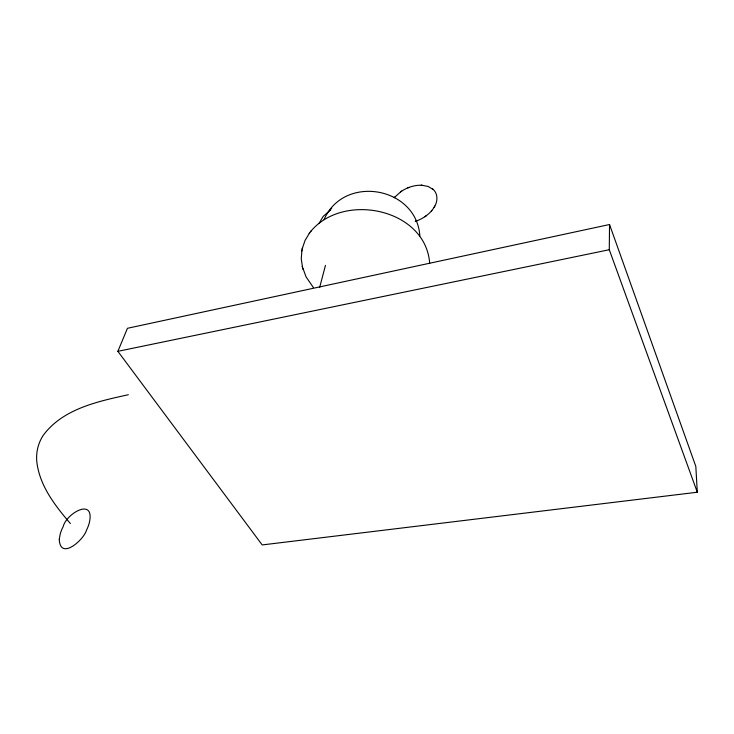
<?xml version="1.0" encoding="UTF-8"?>
<svg xmlns="http://www.w3.org/2000/svg" width="734" height="734" viewBox="0 0 734 734"><rect width="100%" height="100%" fill="white"/><g stroke="black" fill="none" stroke-linecap="round" stroke-linejoin="round"><path stroke-width="1.1" d="M697.3 492.23L609.284 249.725L609.532 224.521L127.45 328.291L117.871 351.329L262.203 544.931L697.3 492.23L695.823 466.42L609.532 224.521M301.968 250L301.252 258.689L302.491 267.323M302.224 248.771L305.069 240.385L309.785 232.641M301.766 250.982L302.426 247.789M319.657 287.453L325.456 265.359M319.024 223.42L323.235 216.347L330.695 209.841M324.089 219.549C343.696 174.05 416.554 186.519 419.866 235.926M434.565 206.548C437.95 201.153 438.024 193.06 432.592 188.941M415.196 221.384C422.958 218.879 430.216 213.943 434.409 206.832M434.133 207.318L434.849 206.061M310.666 231.522C343.338 191.629 425.821 208.612 429.674 263.35M309.17 233.43L311.271 230.742M329.529 210.676L330.502 209.493M330.74 209.199L331.704 208.034M394.158 197.73L401.012 191.556M394.351 197.501L394.736 197.042M431.436 210.961L431.849 210.502M424.903 216.704L425.426 216.337M425.628 216.191L426.17 215.814M401.168 191.455C407.15 187.445 414.343 184.986 421.591 185.234M400.452 191.932L401.7 191.088M407.829 187.876L408.976 187.418M415.802 221.182L416.921 220.787M128.331 394.727C97.897 401.443 62.94 408.719 43.278 435.271A121.853 69.996 17.8 0 0 36.7 460.704C39.086 485.165 54.912 505.497 70.381 523.525M117.871 351.329L609.284 249.725M421.821 185.252L428.188 186.473L433.289 189.555M421.252 185.225L422.197 185.262M313.372 287.526L306.041 276.837L302.243 266.387M302.83 268.598L303.078 269.525M59.27 539.242C60.014 560.987 83.777 539.894 86.465 530.269A37.838 21.781 -41.8 0 0 89.282 522.957C95.383 496.771 66.546 513.158 63.179 526.572A38.131 22.506 -41.3 0 0 60.261 533.829L59.27 539.242"/></g></svg>
